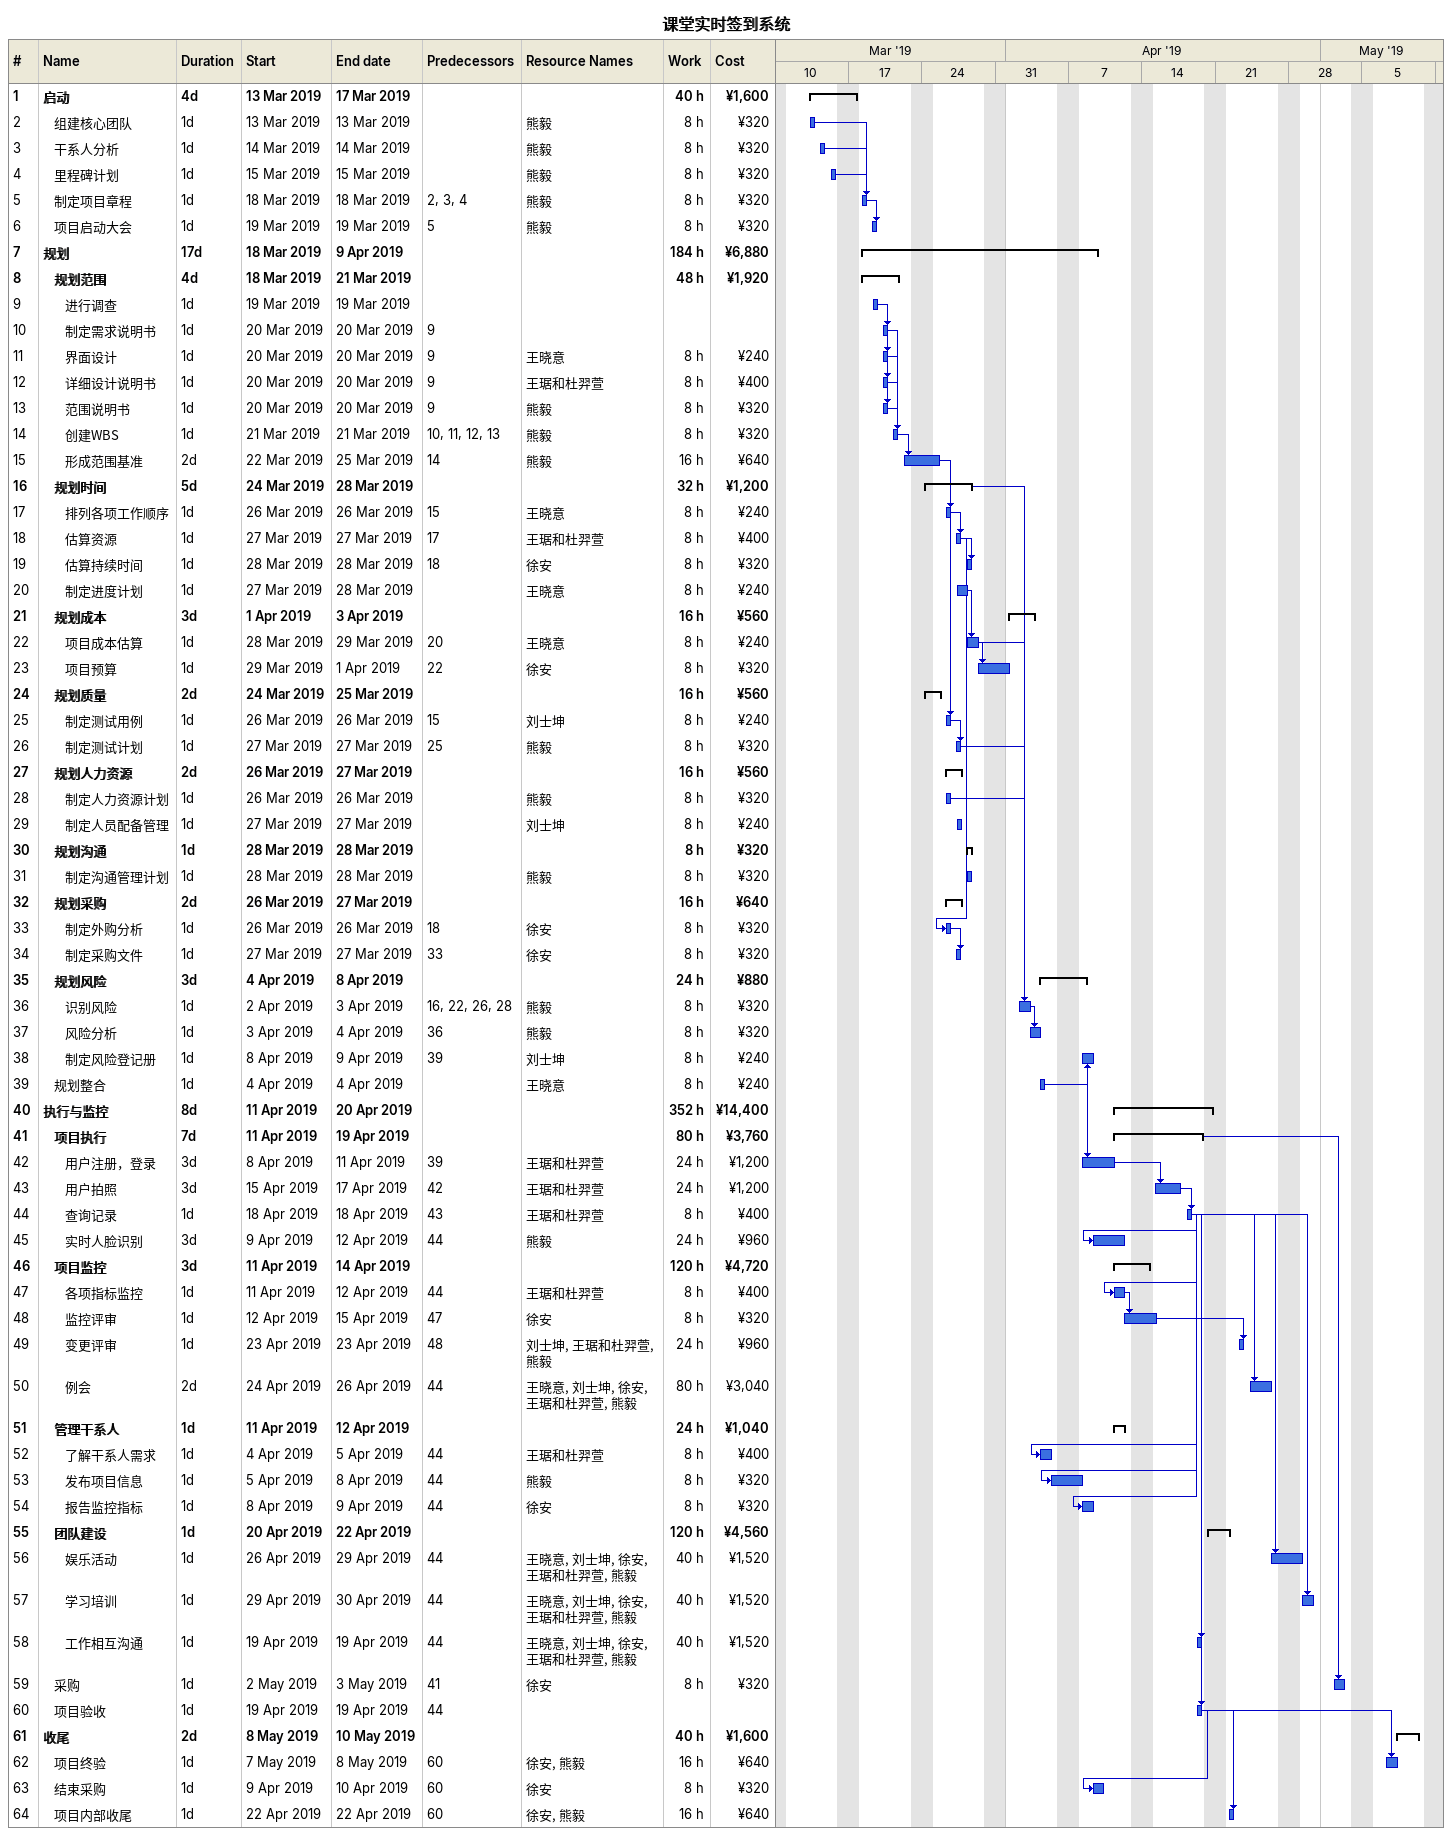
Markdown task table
课堂实时签到系统

| ID | Level | Task | Duration | Start | Finish | Predecessors | Resources | Work (h) | Cost (¥) |
|---|---|---|---|---|---|---|---|---|---|
| 1 | 1 | **启动** | 4d | 2019-03-13 | 2019-03-17 |  |  | 40 | 1600 |
| 2 | 2 | 组建核心团队 | 1d | 2019-03-13 | 2019-03-13 |  | 熊毅 | 8 | 320 |
| 3 | 2 | 干系人分析 | 1d | 2019-03-14 | 2019-03-14 |  | 熊毅 | 8 | 320 |
| 4 | 2 | 里程碑计划 | 1d | 2019-03-15 | 2019-03-15 |  | 熊毅 | 8 | 320 |
| 5 | 2 | 制定项目章程 | 1d | 2019-03-18 | 2019-03-18 | 2, 3, 4 | 熊毅 | 8 | 320 |
| 6 | 2 | 项目启动大会 | 1d | 2019-03-19 | 2019-03-19 | 5 | 熊毅 | 8 | 320 |
| 7 | 1 | **规划** | 17d | 2019-03-18 | 2019-04-09 |  |  | 184 | 6880 |
| 8 | 2 | **规划范围** | 4d | 2019-03-18 | 2019-03-21 |  |  | 48 | 1920 |
| 9 | 3 | 进行调查 | 1d | 2019-03-19 | 2019-03-19 |  |  |  |  |
| 10 | 3 | 制定需求说明书 | 1d | 2019-03-20 | 2019-03-20 | 9 |  |  |  |
| 11 | 3 | 界面设计 | 1d | 2019-03-20 | 2019-03-20 | 9 | 王晓意 | 8 | 240 |
| 12 | 3 | 详细设计说明书 | 1d | 2019-03-20 | 2019-03-20 | 9 | 王琚和杜羿萱 | 8 | 400 |
| 13 | 3 | 范围说明书 | 1d | 2019-03-20 | 2019-03-20 | 9 | 熊毅 | 8 | 320 |
| 14 | 3 | 创建WBS | 1d | 2019-03-21 | 2019-03-21 | 10, 11, 12, 13 | 熊毅 | 8 | 320 |
| 15 | 3 | 形成范围基准 | 2d | 2019-03-22 | 2019-03-25 | 14 | 熊毅 | 16 | 640 |
| 16 | 2 | **规划时间** | 5d | 2019-03-24 | 2019-03-28 |  |  | 32 | 1200 |
| 17 | 3 | 排列各项工作顺序 | 1d | 2019-03-26 | 2019-03-26 | 15 | 王晓意 | 8 | 240 |
| 18 | 3 | 估算资源 | 1d | 2019-03-27 | 2019-03-27 | 17 | 王琚和杜羿萱 | 8 | 400 |
| 19 | 3 | 估算持续时间 | 1d | 2019-03-28 | 2019-03-28 | 18 | 徐安 | 8 | 320 |
| 20 | 3 | 制定进度计划 | 1d | 2019-03-27 | 2019-03-28 |  | 王晓意 | 8 | 240 |
| 21 | 2 | **规划成本** | 3d | 2019-04-01 | 2019-04-03 |  |  | 16 | 560 |
| 22 | 3 | 项目成本估算 | 1d | 2019-03-28 | 2019-03-29 | 20 | 王晓意 | 8 | 240 |
| 23 | 3 | 项目预算 | 1d | 2019-03-29 | 2019-04-01 | 22 | 徐安 | 8 | 320 |
| 24 | 2 | **规划质量** | 2d | 2019-03-24 | 2019-03-25 |  |  | 16 | 560 |
| 25 | 3 | 制定测试用例 | 1d | 2019-03-26 | 2019-03-26 | 15 | 刘士坤 | 8 | 240 |
| 26 | 3 | 制定测试计划 | 1d | 2019-03-27 | 2019-03-27 | 25 | 熊毅 | 8 | 320 |
| 27 | 2 | **规划人力资源** | 2d | 2019-03-26 | 2019-03-27 |  |  | 16 | 560 |
| 28 | 3 | 制定人力资源计划 | 1d | 2019-03-26 | 2019-03-26 |  | 熊毅 | 8 | 320 |
| 29 | 3 | 制定人员配备管理 | 1d | 2019-03-27 | 2019-03-27 |  | 刘士坤 | 8 | 240 |
| 30 | 2 | **规划沟通** | 1d | 2019-03-28 | 2019-03-28 |  |  | 8 | 320 |
| 31 | 3 | 制定沟通管理计划 | 1d | 2019-03-28 | 2019-03-28 |  | 熊毅 | 8 | 320 |
| 32 | 2 | **规划采购** | 2d | 2019-03-26 | 2019-03-27 |  |  | 16 | 640 |
| 33 | 3 | 制定外购分析 | 1d | 2019-03-26 | 2019-03-26 | 18 | 徐安 | 8 | 320 |
| 34 | 3 | 制定采购文件 | 1d | 2019-03-27 | 2019-03-27 | 33 | 徐安 | 8 | 320 |
| 35 | 2 | **规划风险** | 3d | 2019-04-04 | 2019-04-08 |  |  | 24 | 880 |
| 36 | 3 | 识别风险 | 1d | 2019-04-02 | 2019-04-03 | 16, 22, 26, 28 | 熊毅 | 8 | 320 |
| 37 | 3 | 风险分析 | 1d | 2019-04-03 | 2019-04-04 | 36 | 熊毅 | 8 | 320 |
| 38 | 3 | 制定风险登记册 | 1d | 2019-04-08 | 2019-04-09 | 39 | 刘士坤 | 8 | 240 |
| 39 | 2 | 规划整合 | 1d | 2019-04-04 | 2019-04-04 |  | 王晓意 | 8 | 240 |
| 40 | 1 | **执行与监控** | 8d | 2019-04-11 | 2019-04-20 |  |  | 352 | 14400 |
| 41 | 2 | **项目执行** | 7d | 2019-04-11 | 2019-04-19 |  |  | 80 | 3760 |
| 42 | 3 | 用户注册，登录 | 3d | 2019-04-08 | 2019-04-11 | 39 | 王琚和杜羿萱 | 24 | 1200 |
| 43 | 3 | 用户拍照 | 3d | 2019-04-15 | 2019-04-17 | 42 | 王琚和杜羿萱 | 24 | 1200 |
| 44 | 3 | 查询记录 | 1d | 2019-04-18 | 2019-04-18 | 43 | 王琚和杜羿萱 | 8 | 400 |
| 45 | 3 | 实时人脸识别 | 3d | 2019-04-09 | 2019-04-12 | 44 | 熊毅 | 24 | 960 |
| 46 | 2 | **项目监控** | 3d | 2019-04-11 | 2019-04-14 |  |  | 120 | 4720 |
| 47 | 3 | 各项指标监控 | 1d | 2019-04-11 | 2019-04-12 | 44 | 王琚和杜羿萱 | 8 | 400 |
| 48 | 3 | 监控评审 | 1d | 2019-04-12 | 2019-04-15 | 47 | 徐安 | 8 | 320 |
| 49 | 3 | 变更评审 | 1d | 2019-04-23 | 2019-04-23 | 48 | 刘士坤, 王琚和杜羿萱, 熊毅 | 24 | 960 |
| 50 | 3 | 例会 | 2d | 2019-04-24 | 2019-04-26 | 44 | 王晓意, 刘士坤, 徐安, 王琚和杜羿萱, 熊毅 | 80 | 3040 |
| 51 | 2 | **管理干系人** | 1d | 2019-04-11 | 2019-04-12 |  |  | 24 | 1040 |
| 52 | 3 | 了解干系人需求 | 1d | 2019-04-04 | 2019-04-05 | 44 | 王琚和杜羿萱 | 8 | 400 |
| 53 | 3 | 发布项目信息 | 1d | 2019-04-05 | 2019-04-08 | 44 | 熊毅 | 8 | 320 |
| 54 | 3 | 报告监控指标 | 1d | 2019-04-08 | 2019-04-09 | 44 | 徐安 | 8 | 320 |
| 55 | 2 | **团队建设** | 1d | 2019-04-20 | 2019-04-22 |  |  | 120 | 4560 |
| 56 | 3 | 娱乐活动 | 1d | 2019-04-26 | 2019-04-29 | 44 | 王晓意, 刘士坤, 徐安, 王琚和杜羿萱, 熊毅 | 40 | 1520 |
| 57 | 3 | 学习培训 | 1d | 2019-04-29 | 2019-04-30 | 44 | 王晓意, 刘士坤, 徐安, 王琚和杜羿萱, 熊毅 | 40 | 1520 |
| 58 | 3 | 工作相互沟通 | 1d | 2019-04-19 | 2019-04-19 | 44 | 王晓意, 刘士坤, 徐安, 王琚和杜羿萱, 熊毅 | 40 | 1520 |
| 59 | 2 | 采购 | 1d | 2019-05-02 | 2019-05-03 | 41 | 徐安 | 8 | 320 |
| 60 | 2 | 项目验收 | 1d | 2019-04-19 | 2019-04-19 | 44 |  |  |  |
| 61 | 1 | **收尾** | 2d | 2019-05-08 | 2019-05-10 |  |  | 40 | 1600 |
| 62 | 2 | 项目终验 | 1d | 2019-05-07 | 2019-05-08 | 60 | 徐安, 熊毅 | 16 | 640 |
| 63 | 2 | 结束采购 | 1d | 2019-04-09 | 2019-04-10 | 60 | 徐安 | 8 | 320 |
| 64 | 2 | 项目内部收尾 | 1d | 2019-04-22 | 2019-04-22 | 60 | 徐安, 熊毅 | 16 | 640 |
